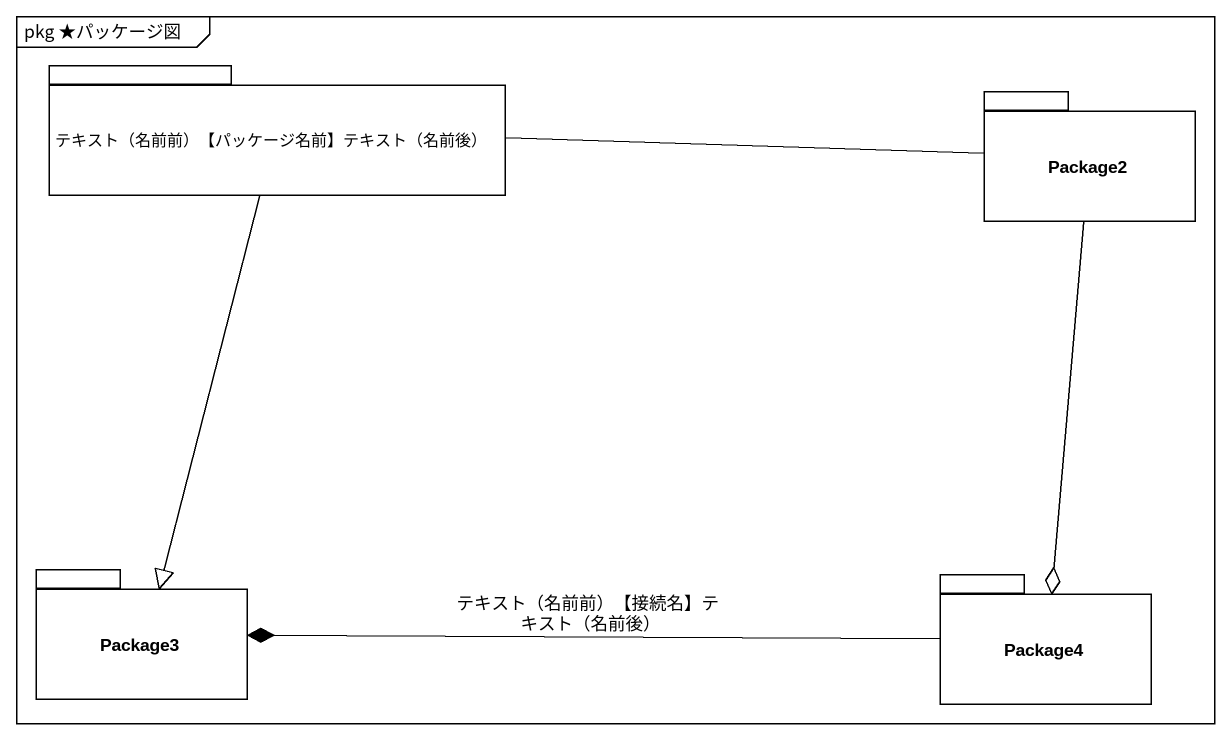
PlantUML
@startuml
mainframe pkg ★パッケージ図
package "テキスト（名前前）【パッケージ名前】テキスト（名前後）" as テキスト_名前前_パッケージ名前_テキスト_名前後 {
}
package Package2 {
}
package Package3 {
}
package Package4 {
}
テキスト_名前前_パッケージ名前_テキスト_名前後 -right- Package2
テキスト_名前前_パッケージ名前_テキスト_名前後 --|> Package3
Package2 --o Package4
Package4 -left-* Package3 : テキスト（名前前）【接続名】テキスト（名前後）
@enduml
